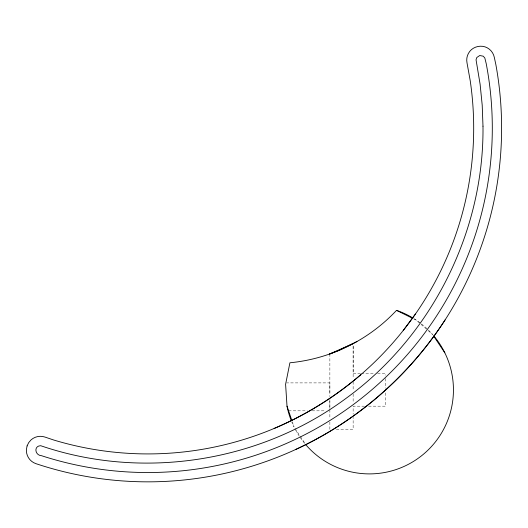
<?xml version="1.0" encoding="UTF-8"?>
<svg xmlns="http://www.w3.org/2000/svg" width="528" height="528" viewBox="0 0 528 528"><rect width="100%" height="100%" fill="white"/><g stroke="black" fill="none" stroke-linecap="round" stroke-linejoin="round"><path stroke-width="0.4" stroke-dasharray="2.64 1.98" d="M329.868 408.157L329.868 401.181M329.868 392.548L329.868 382.899L286.691 382.899M360.466 373.593L353.14 373.593L353.14 345.187L353.14 378.477M361.284 373.593L373.501 373.593M377.573 373.593L385.717 373.593L385.717 375.223M364.538 406.171L353.14 406.171L353.14 414.196M368.61 406.171L385.717 406.171L385.717 391.512M288.585 410.824L307.197 410.824M312.055 410.824L325.01 410.824M336.283 429.442L353.14 429.442L353.14 417.404M413.629 318.82L416.189 320.087L420.46 323.836M421.067 324.377L427.779 330.277M428.386 330.812L432.656 334.567A84.011 84.011 0 0 0 420.796 323.4M294.934 428.3L299.878 435.712M300.326 436.392L305.27 443.804M292.301 421.832L294.03 426.947A84.011 84.011 0 0 1 291.7 421.773M385.717 378.477L385.717 388.252M353.14 381.737L353.14 390.694M353.14 393.954L353.14 402.917M329.868 353.905L329.868 396.601M329.868 399.61L329.868 408.916M329.868 409.741L329.868 418.77M329.868 422.057L329.868 429.442M304.63 443.348A84.011 84.011 0 0 1 299.746 436.814M299.29 436.128A84.011 84.011 0 0 1 294.763 428.393M414.157 318.767A84.011 84.011 0 0 1 420.149 322.905"/><path stroke-width="0.79" d="M445.071 319.955C408.844 375.976 356.578 421.344 296.017 449.328M403.207 330.488L415.411 314.061M360.763 374.748C334.838 396.95 305.54 415.114 274.124 428.465M356.935 341.557L338.785 350.48L329.34 354.103M329.868 353.905L353.14 343.563M291.1 420.255A84.011 84.011 0 0 1 287.008 406.171L285.602 384.285L289.905 362.782A168.353 168.353 0 0 0 396.528 310.358L412.348 318.186M433.798 336.27L444.82 352.816M305.719 444.484L306.194 445.196A84.011 84.011 0 0 0 424.136 453.644A84.011 84.011 0 0 0 433.712 335.788M287.008 406.171L291.806 420.367M396.528 310.358A84.011 84.011 0 0 1 412.771 317.915M482.988 126.185C484.15 231.779 431.812 335.973 346.408 398.086C260.119 462.323 142.448 480.5 40.696 445.705C33.422 445.903 35.033 455.426 41.448 455.677A344.421 344.421 0 0 0 486.202 63.571L484.816 57.988L483.226 56.192L479.741 55.519L476.804 57.506L476.045 59.783L480.104 84.203L482.203 105.145L482.988 126.185M27.093 445.909L26.4 449.513L26.657 453.169A14.045 14.045 0 0 0 35.977 463.676A353.734 353.734 0 0 0 495.845 64.515L494.287 57.275A13.919 13.919 0 0 0 485.054 46.86C480.374 45.388 475.134 46.457 471.412 49.645A13.919 13.919 0 0 0 467.009 62.852L470.191 80.527A325.802 325.802 0 0 1 53.704 440.009L44.86 437.032A14.045 14.045 0 0 0 31.099 439.844L28.697 442.616L27.093 445.909"/></g></svg>
